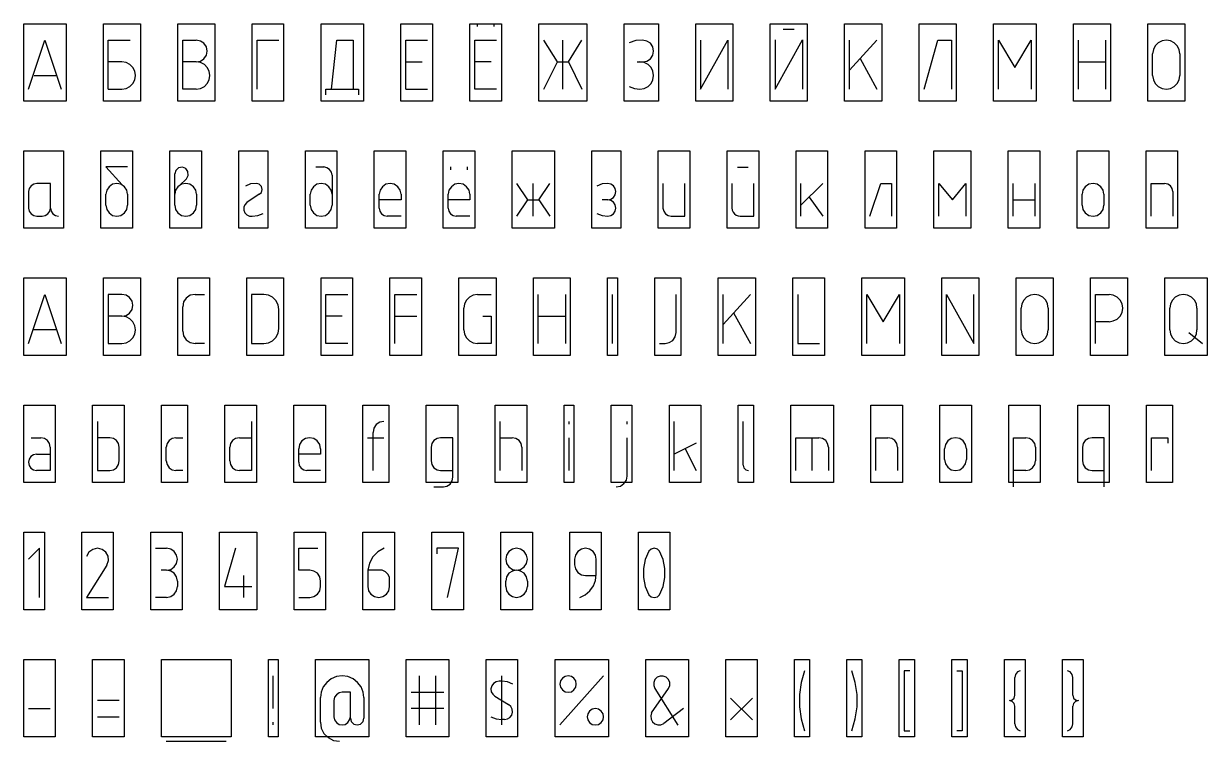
# Model space of a CAD drawing. Extents: x -1 to 355, y -93 to 9.
# Drawn here: x -0.7 to 167.4, y -92.6 to 9.3 of the extents above; entities that cross this region are included whole.
import ezdxf

# ---------------------------------------------------------------- set-up
doc = ezdxf.new("R2010")
doc.units = 0
doc.layers.get('0').update_dxf_attribs({"linetype": 'CONTINUOUS'})
for name, color, linetype in [('GOST_DIGIT', 3, 'CONTINUOUS'), ('GOST_FRAME', 4, 'CONTINUOUS'), ('GOST_LAT_LOW', 6, 'CONTINUOUS'), ('GOST_LAT_UP', 5, 'CONTINUOUS'), ('GOST_LOWER', 1, 'CONTINUOUS'), ('GOST_PUNCT', 2, 'CONTINUOUS'), ('GOST_UPPER', 7, 'CONTINUOUS')]:
    doc.layers.add(name, color=color, linetype=linetype)

# ---------------------------------------------------------------- blocks, each defined once
blk = doc.blocks.new('UP01')
for points in [[(0.6945, 1.691), (2.9941, 8.6652), (5.3189, 1.691)], [(1.4694, 3.6408), (4.544, 3.6408)]]:
    blk.add_lwpolyline(points)
blk = doc.blocks.new('UP02')
for points in [[(0.6944, 1.691), (0.6944, 8.6652), (3.794, 8.6652)], [(0.6944, 1.691), (2.6442, 1.691), (3.2441, 1.7909), (3.7691, 2.066), (4.194, 2.4909), (4.469, 3.0408), (4.5689, 3.6408), (4.469, 4.2408), (4.194, 4.7656), (3.7691, 5.1907), (3.2441, 5.4655), (2.6442, 5.5656), (0.6944, 5.5656)]]:
    blk.add_lwpolyline(points)
blk = doc.blocks.new('UP03')
for points in [[(0.6944, 1.691), (0.6944, 8.6652), (2.6193, 8.6652)], [(2.6193, 5.5656), (3.2191, 5.6905), (3.7192, 6.0155), (4.0691, 6.5155), (4.1692, 7.1153), (4.0691, 7.7153), (3.7192, 8.2154), (3.2191, 8.5403), (2.6193, 8.6652)], [(2.6193, 5.5656), (0.6944, 5.5656)], [(2.6193, 1.691), (3.2191, 1.7909), (3.7691, 2.066), (4.1941, 2.4909), (4.469, 3.0408), (4.5691, 3.6408), (4.469, 4.2408), (4.1941, 4.7656), (3.7691, 5.1907), (3.2191, 5.4655), (2.6193, 5.5656)], [(2.6193, 1.691), (0.6944, 1.691)]]:
    blk.add_lwpolyline(points)
blk = doc.blocks.new('UP04')
blk.add_lwpolyline([(0.6944, 1.691), (0.6944, 8.6652), (3.7692, 8.6652)])
blk = doc.blocks.new('UP05')
for points in [[(1.4692, 1.691), (2.2442, 8.6652), (4.5689, 8.6652), (4.5689, 1.691)], [(0.6945, 0.9161), (0.6945, 1.691), (5.3439, 1.691), (5.3439, 0.9161)]]:
    blk.add_lwpolyline(points)
blk = doc.blocks.new('UP06')
for points in [[(0.6945, 1.691), (0.6945, 8.6652), (3.7942, 8.6652)], [(0.6945, 5.5656), (3.0192, 5.5656)], [(0.6945, 1.691), (3.7942, 1.691)]]:
    blk.add_lwpolyline(points)
blk = doc.blocks.new('UP07')
for points in [[(1.0694, 10.615), (1.0694, 10.99)], [(3.3942, 10.99), (3.3942, 10.615)], [(3.7942, 1.691), (0.6945, 1.691), (0.6945, 8.6652), (3.7942, 8.6652)], [(3.0192, 5.5656), (0.6945, 5.5656)]]:
    blk.add_lwpolyline(points)
blk = doc.blocks.new('UP08')
for points in [[(0.6945, 1.691), (2.6442, 5.5656), (0.6945, 8.6652)], [(2.6442, 5.5656), (4.1941, 5.5656), (6.119, 8.6652)], [(3.4192, 1.691), (3.4192, 8.6652)], [(4.1941, 5.5656), (6.119, 1.691)]]:
    blk.add_lwpolyline(points)
blk = doc.blocks.new('UP09')
for points in [[(1.8693, 5.5656), (2.6191, 5.5656), (3.2191, 5.6905), (3.719, 6.0155), (4.0691, 6.5155), (4.169, 7.1153), (4.0691, 7.7153), (3.719, 8.2154), (3.2191, 8.5403), (2.6191, 8.6652), (1.6443, 8.5902), (0.6945, 8.2904)], [(0.6945, 2.0909), (1.4443, 1.7909), (2.2443, 1.691), (2.8441, 1.7909), (3.3941, 2.066), (3.8191, 2.4909), (4.094, 3.0408), (4.169, 3.6408), (4.094, 4.2408), (3.8191, 4.7656), (3.3941, 5.1907), (2.8441, 5.4655), (2.2443, 5.5656)]]:
    blk.add_lwpolyline(points)
blk = doc.blocks.new('UP10')
blk.add_lwpolyline([(0.6945, 8.6652), (0.6945, 1.691), (4.5691, 8.6652), (4.5691, 1.691)])
blk = doc.blocks.new('UP11')
for points in [[(1.8566, 10.2406), (3.4029, 10.2406)], [(0.6945, 8.6943), (0.6945, 1.7212), (4.5651, 8.6943), (4.5651, 1.7212)]]:
    blk.add_lwpolyline(points)
blk = doc.blocks.new('UP12')
for points in [[(0.6945, 1.691), (0.6945, 8.6652)], [(4.5691, 8.6652), (0.6945, 4.4157)], [(2.1944, 6.0655), (4.594, 1.691)]]:
    blk.add_lwpolyline(points)
blk = doc.blocks.new('UP13')
blk.add_lwpolyline([(0.6945, 1.691), (2.6442, 8.6652), (4.5691, 8.6652), (4.5691, 1.691)])
blk = doc.blocks.new('UP14')
blk.add_lwpolyline([(0.6944, 1.691), (0.6944, 8.6652), (3.0192, 4.7907), (5.344, 8.6652), (5.344, 1.691)])
blk = doc.blocks.new('UP15')
for points in [[(0.6944, 1.691), (0.6944, 8.6652)], [(4.544, 8.6652), (4.544, 1.691)], [(0.6944, 5.5656), (4.544, 5.5656)]]:
    blk.add_lwpolyline(points)
blk = doc.blocks.new('UP16')
for points in [[(4.5689, 6.7405), (4.469, 7.3403), (4.1941, 7.8653), (3.7691, 8.2904), (3.2441, 8.5653), (2.6442, 8.6652), (2.0443, 8.5653), (1.4943, 8.2904), (1.0694, 7.8653), (0.7944, 7.3403), (0.6944, 6.7405)], [(0.6944, 3.6408), (0.6944, 6.7405)], [(4.5689, 6.7405), (4.5689, 3.6408)], [(0.6944, 3.6408), (0.7944, 3.0408), (1.0694, 2.4909), (1.4943, 2.066), (2.0443, 1.7909), (2.6442, 1.691), (3.2441, 1.7909), (3.7691, 2.066), (4.1941, 2.4909), (4.469, 3.0408), (4.5689, 3.6408)]]:
    blk.add_lwpolyline(points)
blk = doc.blocks.new('LO01')
for points in [[(3.794, 2.881), (3.794, 6.3806), (1.8693, 6.3806), (1.4193, 6.2806), (1.0443, 6.0307), (0.7944, 5.6557), (0.6945, 5.2057), (0.6945, 2.881), (0.7944, 2.4311), (1.0443, 2.0561), (1.4193, 1.8061), (1.8693, 1.7311), (2.6441, 1.7311), (3.0691, 1.8061), (3.4441, 2.0561), (3.719, 2.4311), (3.794, 2.881)], [(3.794, 2.881), (3.8941, 2.4311), (4.1441, 2.0561), (4.5191, 1.8061), (4.9689, 1.7311)]]:
    blk.add_lwpolyline(points)
blk = doc.blocks.new('LO02')
for points in [[(3.794, 8.7053), (0.6944, 8.7053), (3.0191, 6.1807)], [(3.794, 4.8308), (3.6941, 5.4057), (3.3442, 5.9056), (2.8441, 6.2557), (2.2443, 6.3806), (1.6693, 6.2557), (1.1694, 5.9056), (0.8193, 5.4057), (0.6944, 4.8308)], [(0.6944, 3.281), (0.6944, 4.8308)], [(3.794, 4.8308), (3.794, 3.281)], [(0.6944, 3.281), (0.8193, 2.681), (1.1694, 2.1811), (1.6693, 1.8311), (2.2443, 1.7311), (2.8441, 1.8311), (3.3442, 2.1811), (3.6941, 2.681), (3.794, 3.281)]]:
    blk.add_lwpolyline(points)
blk = doc.blocks.new('LO03')
for points in [[(2.3443, 7.0306), (2.6193, 7.5055), (2.5693, 8.0555), (2.2693, 8.4803), (1.7694, 8.6804), (1.2444, 8.6054), (0.8444, 8.2304), (0.6944, 7.7305)], [(0.6944, 3.281), (0.6944, 4.8308), (0.6944, 7.7305)], [(2.3443, 7.0306), (1.3694, 6.0807)], [(3.7942, 4.8308), (3.6691, 5.4057), (3.3442, 5.9056), (2.8443, 6.2557), (2.2443, 6.3806), (1.6443, 6.2557), (1.1444, 5.9056), (0.8195, 5.4057), (0.6944, 4.8308)], [(3.7942, 4.8308), (3.7942, 3.281)], [(0.6944, 3.281), (0.8195, 2.681), (1.1444, 2.1811), (1.6443, 1.8311), (2.2443, 1.7311), (2.8443, 1.8311), (3.3442, 2.1811), (3.6691, 2.681), (3.7942, 3.281)]]:
    blk.add_lwpolyline(points)
blk = doc.blocks.new('LO04')
for points in [[(2.4943, 6.3806), (1.6693, 6.3056), (0.9444, 5.9806)], [(2.8692, 4.8308), (3.1942, 5.1057), (3.3192, 5.5306), (3.1942, 5.9557), (2.8942, 6.2557), (2.4943, 6.3806)], [(2.8692, 4.8308), (1.1193, 3.6558), (0.8444, 3.356), (0.6944, 2.981), (0.6944, 2.5811), (0.8444, 2.2061), (1.1193, 1.9061), (1.4943, 1.7311), (1.8943, 1.7311), (2.6943, 1.8311), (3.4441, 2.1061)]]:
    blk.add_lwpolyline(points)
blk = doc.blocks.new('LO05')
for points in [[(1.4694, 8.7053), (2.6442, 8.7053)], [(3.7942, 7.5305), (3.6941, 7.9805), (3.4441, 8.3555), (3.0691, 8.6054), (2.6442, 8.7053)], [(3.7942, 7.5305), (3.7942, 4.8308)], [(3.7942, 4.8308), (3.6691, 5.4057), (3.3442, 5.9056), (2.8443, 6.2557), (2.2443, 6.3806), (1.6443, 6.2557), (1.1444, 5.9056), (0.8195, 5.4057), (0.6945, 4.8308)], [(0.6945, 3.281), (0.6945, 4.8308)], [(3.7942, 4.8308), (3.7942, 3.281)], [(0.6945, 3.281), (0.8195, 2.681), (1.1444, 2.1811), (1.6443, 1.8311), (2.2443, 1.7311), (2.8443, 1.8311), (3.3442, 2.1811), (3.6691, 2.681), (3.7942, 3.281)]]:
    blk.add_lwpolyline(points)
blk = doc.blocks.new('LO06')
for points in [[(3.7942, 4.8308), (3.6693, 5.4057), (3.3442, 5.9056), (2.8193, 6.2557), (2.2443, 6.3806), (1.6445, 6.2557), (1.1444, 5.9056), (0.8195, 5.4057), (0.6945, 4.8308)], [(0.6945, 2.881), (0.6945, 4.8308)], [(3.7942, 4.8308), (3.7942, 4.0559), (0.6945, 4.0559)], [(0.6945, 2.881), (0.7694, 2.4311), (1.0195, 2.0561), (1.4195, 1.8061), (1.8444, 1.7311)], [(3.7942, 1.7311), (1.8444, 1.7311)]]:
    blk.add_lwpolyline(points)
blk = doc.blocks.new('LO07')
for points in [[(1.0694, 8.3054), (1.0694, 8.7053)], [(3.3941, 8.7053), (3.3941, 8.3054)], [(3.7691, 4.8308), (3.6691, 5.4057), (3.3192, 5.9056), (2.8192, 6.2557), (2.2192, 6.3806), (1.6443, 6.2557), (1.1444, 5.9056), (0.7944, 5.4057), (0.6945, 4.8308)], [(0.6945, 2.881), (0.6945, 4.8308)], [(3.7691, 4.8308), (3.7691, 4.0559), (0.6945, 4.0559)], [(0.6945, 2.881), (0.7694, 2.4311), (1.0194, 2.0561), (1.3944, 1.8061), (1.8444, 1.7311)], [(3.7691, 1.7311), (1.8444, 1.7311)]]:
    blk.add_lwpolyline(points)
blk = doc.blocks.new('LO08')
for points in [[(0.6945, 1.7311), (2.2443, 4.0559), (0.6945, 6.3806)], [(2.2443, 4.0559), (3.7942, 4.0559), (5.344, 6.3806)], [(3.0192, 1.7311), (3.0192, 6.3806)], [(3.7942, 4.0559), (5.344, 1.7311)]]:
    blk.add_lwpolyline(points)
blk = doc.blocks.new('LO09')
for points in [[(0.6945, 2.1061), (1.4444, 1.8061), (2.2443, 1.7311), (2.6943, 1.8061), (3.0693, 2.0561), (3.3192, 2.4311), (3.3942, 2.881), (3.3192, 3.3309), (3.0693, 3.7059), (2.6943, 3.9558), (2.2443, 4.0559), (2.6943, 4.1309), (3.0693, 4.3809), (3.3192, 4.7558), (3.3942, 5.2057), (3.3192, 5.6557), (3.0693, 6.0307), (2.6943, 6.2806), (2.2443, 6.3806), (1.4444, 6.3056), (0.6945, 5.9806)], [(2.2443, 4.0559), (1.4694, 4.0559)]]:
    blk.add_lwpolyline(points)
blk = doc.blocks.new('LO10')
blk.add_lwpolyline([(0.6945, 6.3806), (0.6945, 2.881), (0.7944, 2.4311), (1.0443, 2.0561), (1.4193, 1.8061), (1.8693, 1.7311), (3.794, 1.7311), (3.794, 6.3806)])
blk = doc.blocks.new('LO11')
for points in [[(1.4726, 8.6943), (3.0189, 8.6943)], [(0.6945, 6.37), (0.6945, 2.8834), (0.7349, 2.5803), (0.8562, 2.2973), (1.0381, 2.0547), (1.2806, 1.8728), (1.5636, 1.7617), (1.8566, 1.7212), (3.7971, 1.7212), (3.7971, 6.37)]]:
    blk.add_lwpolyline(points)
blk = doc.blocks.new('LO12')
for points in [[(0.6945, 1.7311), (0.6945, 6.3806)], [(0.6945, 3.281), (3.7942, 6.3806)], [(1.8444, 4.4308), (3.7942, 1.7311)]]:
    blk.add_lwpolyline(points)
blk = doc.blocks.new('LO13')
blk.add_lwpolyline([(0.6945, 1.7311), (2.2442, 6.3806), (3.7691, 6.3806), (3.7691, 1.7311)])
blk = doc.blocks.new('LO14')
blk.add_lwpolyline([(0.6944, 1.7311), (0.6944, 6.3806), (2.6442, 4.0559), (4.5689, 6.3806), (4.5689, 1.7311)])
blk = doc.blocks.new('LO15')
for points in [[(0.6944, 1.7311), (0.6944, 6.3806)], [(3.7942, 6.3806), (3.7942, 1.7311)], [(0.6944, 4.0559), (3.7942, 4.0559)]]:
    blk.add_lwpolyline(points)
blk = doc.blocks.new('LO16')
for points in [[(3.794, 4.8308), (3.6691, 5.4057), (3.3442, 5.9056), (2.8192, 6.2557), (2.2442, 6.3806), (1.6443, 6.2557), (1.1443, 5.9056), (0.8193, 5.4057), (0.6944, 4.8308)], [(0.6944, 3.281), (0.6944, 4.8308)], [(3.794, 4.8308), (3.794, 3.281)], [(0.6944, 3.281), (0.8193, 2.681), (1.1443, 2.1811), (1.6443, 1.8311), (2.2442, 1.7311), (2.8192, 1.8311), (3.3442, 2.1811), (3.6691, 2.681), (3.794, 3.281)]]:
    blk.add_lwpolyline(points)
blk = doc.blocks.new('LO17')
for points in [[(0.6944, 1.7311), (0.6944, 6.3806), (2.6193, 6.3806)], [(3.7691, 5.2057), (3.6942, 5.6557), (3.4441, 6.0307), (3.0691, 6.2806), (2.6193, 6.3806)], [(3.7691, 5.2057), (3.7691, 1.7311)]]:
    blk.add_lwpolyline(points)
blk = doc.blocks.new('LU01')
for points in [[(0.6945, 1.6963), (2.9941, 8.6705), (5.3189, 1.6963)], [(4.6439, 3.621), (1.3693, 3.621)]]:
    blk.add_lwpolyline(points)
blk = doc.blocks.new('LU02')
for points in [[(2.6442, 5.5708), (3.2191, 5.6958), (3.719, 6.0207), (4.0691, 6.5206), (4.194, 7.1206), (4.0691, 7.7206), (3.719, 8.2205), (3.2191, 8.5454), (2.6442, 8.6705), (0.6944, 8.6705), (0.6944, 1.6963)], [(0.6944, 1.6963), (2.6442, 1.6963), (3.2441, 1.7962), (3.7691, 2.0713), (4.194, 2.4961), (4.469, 3.0211), (4.5689, 3.621), (4.469, 4.2209), (4.194, 4.7709), (3.7691, 5.1959), (3.2441, 5.4708), (2.6442, 5.5708), (0.6944, 5.5708)]]:
    blk.add_lwpolyline(points)
blk = doc.blocks.new('LU03')
for points in [[(2.4442, 8.6705), (1.7694, 8.5454), (1.1943, 8.1455), (0.8195, 7.5956), (0.6944, 6.9207)], [(2.4442, 8.6705), (3.7942, 8.6705)], [(0.6944, 3.446), (0.6944, 6.9207)], [(0.6944, 3.446), (0.8195, 2.771), (1.1943, 2.1961), (1.7694, 1.8212), (2.4442, 1.6963)], [(3.7942, 1.6963), (2.4442, 1.6963)]]:
    blk.add_lwpolyline(points)
blk = doc.blocks.new('LU04')
blk.add_lwpolyline([(0.6944, 1.6963), (2.4194, 1.6963), (3.0942, 1.7962), (3.6693, 2.0962), (4.1442, 2.5711), (4.4442, 3.1711), (4.5442, 3.821), (4.5442, 6.5457), (4.4442, 7.1956), (4.1442, 7.7956), (3.6693, 8.2705), (3.0942, 8.5705), (2.4194, 8.6705), (0.6944, 8.6705), (0.6944, 1.6963)])
blk = doc.blocks.new('LU05')
for points in [[(3.794, 1.6963), (0.6945, 1.6963), (0.6945, 8.6705), (3.794, 8.6705)], [(3.0191, 5.5708), (0.6945, 5.5708)]]:
    blk.add_lwpolyline(points)
blk = doc.blocks.new('LU06')
for points in [[(0.6945, 1.6963), (0.6945, 8.6705), (3.7942, 8.6705)], [(0.6945, 5.5708), (3.7942, 5.5708)]]:
    blk.add_lwpolyline(points)
blk = doc.blocks.new('LU07')
for points in [[(2.6193, 8.6705), (2.0193, 8.5705), (1.4945, 8.2955), (1.0694, 7.8706), (0.7946, 7.3207), (0.6945, 6.7207)], [(2.6193, 8.6705), (4.5691, 8.6705)], [(0.6945, 3.621), (0.6945, 6.7207)], [(3.3942, 5.5708), (4.5691, 5.5708), (4.5691, 1.6963), (2.6193, 1.6963)], [(0.6945, 3.621), (0.7946, 3.0211), (1.0694, 2.4961), (1.4945, 2.0713), (2.0193, 1.7962), (2.6193, 1.6963)]]:
    blk.add_lwpolyline(points)
blk = doc.blocks.new('LU08')
for points in [[(0.6945, 1.6963), (0.6945, 8.6705)], [(4.544, 8.6705), (4.544, 1.6963)], [(0.6945, 5.5708), (4.544, 5.5708)]]:
    blk.add_lwpolyline(points)
blk = doc.blocks.new('LU09')
blk.add_lwpolyline([(0.6945, 1.6963), (0.6945, 8.6705)])
blk = doc.blocks.new('LU10')
blk.add_lwpolyline([(0.6945, 1.6963), (1.4694, 1.6963), (2.0692, 1.8212), (2.5693, 2.1461), (2.8942, 2.6461), (3.0191, 3.2461), (3.0191, 8.6705)])
blk = doc.blocks.new('LU11')
for points in [[(0.6945, 1.6963), (0.6945, 8.6705)], [(4.5691, 8.6705), (0.6945, 4.3959)], [(2.1693, 6.0457), (4.594, 1.6963)]]:
    blk.add_lwpolyline(points)
blk = doc.blocks.new('LU12')
blk.add_lwpolyline([(0.6945, 8.6705), (0.6945, 1.6963), (3.7942, 1.6963)])
blk = doc.blocks.new('LU13')
blk.add_lwpolyline([(0.6945, 1.6963), (0.6945, 8.6705), (3.0192, 4.7958), (5.344, 8.6705), (5.344, 1.6963)])
blk = doc.blocks.new('LU14')
blk.add_lwpolyline([(0.6944, 1.6963), (0.6944, 8.6705), (4.5691, 1.6963), (4.5691, 8.6705)])
blk = doc.blocks.new('LU15')
for points in [[(4.5689, 6.7207), (4.469, 7.3207), (4.1941, 7.8706), (3.7691, 8.2955), (3.2191, 8.5705), (2.6442, 8.6705), (2.0443, 8.5705), (1.4943, 8.2955), (1.0694, 7.8706), (0.7944, 7.3207), (0.6944, 6.7207)], [(0.6944, 3.621), (0.6944, 6.7207)], [(4.5689, 6.7207), (4.5689, 3.621)], [(0.6944, 3.621), (0.7944, 3.0211), (1.0694, 2.4961), (1.4943, 2.0713), (2.0443, 1.7962), (2.6442, 1.6963), (3.2191, 1.7962), (3.7691, 2.0713), (4.1941, 2.4961), (4.469, 3.0211), (4.5689, 3.621)]]:
    blk.add_lwpolyline(points)
blk = doc.blocks.new('LU16')
for points in [[(0.6944, 1.6963), (0.6944, 8.6705), (2.6193, 8.6705)], [(2.6193, 4.7958), (3.2193, 4.8959), (3.7692, 5.1708), (4.1941, 5.5959), (4.4692, 6.1207), (4.5691, 6.7207), (4.4692, 7.3207), (4.1941, 7.8706), (3.7692, 8.2955), (3.2193, 8.5705), (2.6193, 8.6705)], [(2.6193, 4.7958), (0.6944, 4.7958)]]:
    blk.add_lwpolyline(points)
blk = doc.blocks.new('LU17')
for points in [[(4.544, 6.7207), (4.469, 7.3207), (4.194, 7.8706), (3.7441, 8.2955), (3.2191, 8.5705), (2.6191, 8.6705), (2.0193, 8.5705), (1.4692, 8.2955), (1.0443, 7.8706), (0.7694, 7.3207), (0.6944, 6.7207)], [(0.6944, 3.621), (0.6944, 6.7207)], [(4.544, 6.7207), (4.544, 3.621)], [(0.6944, 3.621), (0.7694, 3.0211), (1.0443, 2.4961), (1.4692, 2.0713), (2.0193, 1.7962), (2.6191, 1.6963), (3.2191, 1.7962), (3.7441, 2.0713), (4.194, 2.4961), (4.469, 3.0211), (4.544, 3.621)], [(3.3941, 3.2461), (5.3189, 1.6963)]]:
    blk.add_lwpolyline(points)
blk = doc.blocks.new('LL01')
for points in [[(1.0693, 6.3609), (2.4193, 6.3609)], [(3.7691, 5.0109), (3.6691, 5.5359), (3.3941, 5.9609), (2.9441, 6.2608), (2.4193, 6.3609)], [(1.8442, 4.0361), (1.3944, 3.9611), (1.0194, 3.7111), (0.7694, 3.3362), (0.6945, 2.8862), (0.7694, 2.4362), (1.0194, 2.0613), (1.3944, 1.8112), (1.8442, 1.7113)], [(3.7691, 5.0109), (3.7691, 1.7113), (1.8442, 1.7113)], [(1.8442, 4.0361), (3.7691, 4.0361)]]:
    blk.add_lwpolyline(points)
blk = doc.blocks.new('LL02')
blk.add_lwpolyline([(0.6944, 8.6857), (0.6944, 1.7113), (2.4442, 1.7113), (2.9692, 1.8363), (3.3941, 2.1112), (3.6941, 2.5612), (3.794, 3.0862), (3.794, 5.0109), (3.6941, 5.5359), (3.3941, 5.9609), (2.9692, 6.2608), (2.4442, 6.3609), (0.6944, 6.3609)])
blk = doc.blocks.new('LL03')
for points in [[(2.0444, 6.3609), (1.5444, 6.2608), (1.0944, 5.9609), (0.7946, 5.5359), (0.6944, 5.0109)], [(2.0444, 6.3609), (3.0192, 6.3609)], [(0.6944, 3.0862), (0.6944, 5.0109)], [(0.6944, 3.0862), (0.7946, 2.5612), (1.0944, 2.1112), (1.5444, 1.8363), (2.0444, 1.7113)], [(3.0192, 1.7113), (2.0444, 1.7113)]]:
    blk.add_lwpolyline(points)
blk = doc.blocks.new('LL04')
for points in [[(3.794, 8.6857), (3.794, 1.7113), (2.0443, 1.7113)], [(2.0443, 6.3609), (1.5193, 6.2608), (1.0944, 5.9609), (0.7944, 5.5359), (0.6944, 5.0109)], [(2.0443, 6.3609), (3.794, 6.3609)], [(0.6944, 3.0862), (0.6944, 5.0109)], [(0.6944, 3.0862), (0.7944, 2.5612), (1.0944, 2.1112), (1.5193, 1.8363), (2.0443, 1.7113)]]:
    blk.add_lwpolyline(points)
blk = doc.blocks.new('LL05')
for points in [[(3.7692, 4.811), (3.6691, 5.411), (3.3192, 5.9109), (2.8192, 6.2608), (2.2194, 6.3609), (1.6443, 6.2608), (1.1444, 5.9109), (0.7946, 5.411), (0.6945, 4.811)], [(0.6945, 2.8862), (0.6945, 4.811)], [(3.7692, 4.811), (3.7692, 4.0361), (0.6945, 4.0361)], [(0.6945, 2.8862), (0.7694, 2.4362), (1.0194, 2.0613), (1.3944, 1.8112), (1.8444, 1.7113)], [(3.7692, 1.7113), (1.8444, 1.7113)]]:
    blk.add_lwpolyline(points)
blk = doc.blocks.new('LL06')
for points in [[(3.0192, 8.6857), (2.4193, 8.5856), (1.9194, 8.2357), (1.5944, 7.7356), (1.4694, 7.1358)], [(1.4694, 1.7113), (1.4694, 7.1358)], [(0.6945, 6.3609), (3.0192, 6.3609)]]:
    blk.add_lwpolyline(points)
blk = doc.blocks.new('LL07')
blk.add_lwpolyline([(1.0944, -0.6135), (2.4442, -0.6135), (2.9442, -0.4884), (3.3942, -0.2134), (3.6941, 0.2364), (3.7942, 0.7614), (3.7942, 6.3609), (2.0443, 6.3609), (1.5444, 6.2608), (1.0944, 5.9609), (0.7944, 5.5359), (0.6945, 5.0109), (0.6945, 3.0862), (0.7944, 2.5612), (1.0944, 2.1112), (1.5444, 1.8363), (2.0443, 1.7113), (3.7942, 1.7113)])
blk = doc.blocks.new('LL08')
for points in [[(0.6945, 1.7113), (0.6945, 8.6857)], [(0.6945, 6.3609), (2.4193, 6.3609)], [(3.7942, 5.0109), (3.6942, 5.5359), (3.3942, 5.9609), (2.9442, 6.2608), (2.4193, 6.3609)], [(3.7942, 5.0109), (3.7942, 1.7113)]]:
    blk.add_lwpolyline(points)
blk = doc.blocks.new('LL09')
for points in [[(0.6945, 8.3107), (0.6945, 8.6857)], [(0.6945, 1.7113), (0.6945, 6.3609)]]:
    blk.add_lwpolyline(points)
blk = doc.blocks.new('LL10')
for points in [[(2.2443, 8.3107), (2.2443, 8.6857)], [(0.6945, -0.6135), (1.2944, -0.4884), (1.7943, -0.1384), (2.1444, 0.3615), (2.2443, 0.9364), (2.2443, 6.3609)]]:
    blk.add_lwpolyline(points)
blk = doc.blocks.new('LL11')
for points in [[(0.6945, 1.7113), (0.6945, 8.6857)], [(3.7942, 5.5859), (0.6945, 4.0361)], [(2.2443, 4.811), (3.7942, 1.7113)]]:
    blk.add_lwpolyline(points)
blk = doc.blocks.new('LL12')
for points in [[(0.6945, 2.4862), (0.6945, 8.6857)], [(0.6945, 2.4862), (0.7946, 2.1112), (1.0694, 1.8363), (1.4694, 1.7113)]]:
    blk.add_lwpolyline(points)
blk = doc.blocks.new('LL13')
for points in [[(0.6945, 1.7113), (0.6945, 6.3609), (3.9691, 6.3609)], [(3.0192, 1.7113), (3.0192, 6.3609)], [(5.344, 5.0109), (5.219, 5.5359), (4.9441, 5.9609), (4.4941, 6.2608), (3.9691, 6.3609)], [(5.344, 5.0109), (5.344, 1.7113)]]:
    blk.add_lwpolyline(points)
blk = doc.blocks.new('LL14')
for points in [[(0.6945, 1.7113), (0.6945, 6.3609), (2.4442, 6.3609)], [(3.7942, 5.0109), (3.6941, 5.5359), (3.3942, 5.9609), (2.9692, 6.2608), (2.4442, 6.3609)], [(3.7942, 5.0109), (3.7942, 1.7113)]]:
    blk.add_lwpolyline(points)
blk = doc.blocks.new('LL15')
for points in [[(3.794, 4.811), (3.6691, 5.411), (3.344, 5.9109), (2.8441, 6.2608), (2.2442, 6.3609), (1.6443, 6.2608), (1.1443, 5.9109), (0.8193, 5.411), (0.6944, 4.811)], [(0.6944, 3.2612), (0.6944, 4.811)], [(3.794, 4.811), (3.794, 3.2612)], [(0.6944, 3.2612), (0.8193, 2.6863), (1.1443, 2.1862), (1.6443, 1.8363), (2.2442, 1.7113), (2.8441, 1.8363), (3.344, 2.1862), (3.6691, 2.6863), (3.794, 3.2612)]]:
    blk.add_lwpolyline(points)
blk = doc.blocks.new('LL16')
for points in [[(0.6944, -0.6135), (0.6944, 6.3609), (2.4442, 6.3609)], [(3.7942, 5.0109), (3.6941, 5.5359), (3.3942, 5.9609), (2.9442, 6.2608), (2.4442, 6.3609)], [(3.7942, 5.0109), (3.7942, 3.0862)], [(2.4442, 1.7113), (0.6944, 1.7113)], [(2.4442, 1.7113), (2.9442, 1.8363), (3.3942, 2.1112), (3.6941, 2.5612), (3.7942, 3.0862)]]:
    blk.add_lwpolyline(points)
blk = doc.blocks.new('LL17')
blk.add_lwpolyline([(3.7692, -0.6135), (3.7692, 6.3609), (2.0444, 6.3609), (1.5194, 6.2608), (1.0694, 5.9609), (0.7946, 5.5359), (0.6944, 5.0109), (0.6944, 3.0862), (0.7946, 2.5612), (1.0694, 2.1112), (1.5194, 1.8363), (2.0444, 1.7113), (3.7692, 1.7113)])
blk = doc.blocks.new('LL18')
blk.add_lwpolyline([(0.6944, 1.7113), (0.6944, 6.3609), (3.0191, 6.3609), (3.0191, 5.5859)])
blk = doc.blocks.new('DG01')
blk.add_lwpolyline([(2.2442, 1.7514), (2.2442, 8.7256), (0.6945, 7.1758)])
blk = doc.blocks.new('DG02')
for points in [[(2.2443, 8.7256), (1.5693, 8.5756), (1.0194, 8.1757), (0.6944, 7.5508)], [(3.5692, 6.351), (3.7942, 6.9759), (3.7441, 7.6258), (3.4192, 8.2008), (2.8942, 8.5756), (2.2443, 8.7256)], [(3.5692, 6.351), (0.6944, 1.7514), (3.7942, 1.7514)]]:
    blk.add_lwpolyline(points)
blk = doc.blocks.new('DG03')
for points in [[(0.6944, 8.7256), (2.2443, 8.7256)], [(2.2443, 5.6261), (2.8443, 5.726), (3.3442, 6.0759), (3.6691, 6.576), (3.7942, 7.1758), (3.6691, 7.7508), (3.3442, 8.2758), (2.8443, 8.6007), (2.2443, 8.7256)], [(2.2443, 5.6261), (1.4694, 5.6261)], [(3.7942, 4.0762), (3.6691, 4.676), (3.3442, 5.1761), (2.8443, 5.501), (2.2443, 5.6261)], [(3.7942, 4.0762), (3.7942, 3.3013)], [(2.2443, 1.7514), (0.6944, 1.7514)], [(2.2443, 1.7514), (2.8443, 1.8765), (3.3442, 2.2014), (3.6691, 2.7013), (3.7942, 3.3013)]]:
    blk.add_lwpolyline(points)
blk = doc.blocks.new('DG04')
for points in [[(2.2443, 8.7256), (0.6944, 3.3013), (4.5689, 3.3013)], [(3.3941, 4.8511), (3.3941, 1.7514)]]:
    blk.add_lwpolyline(points)
blk = doc.blocks.new('DG05')
blk.add_lwpolyline([(0.6945, 1.7514), (2.2194, 1.7514), (2.8192, 1.8765), (3.3192, 2.2014), (3.6691, 2.7013), (3.7692, 3.3013), (3.7692, 4.0762), (3.6691, 4.676), (3.3192, 5.1761), (2.8192, 5.501), (2.2194, 5.6261), (0.6945, 5.6261), (0.6945, 8.7256), (3.3942, 8.7256)])
blk = doc.blocks.new('DG06')
blk.add_lwpolyline([(3.0192, 8.7256), (2.1194, 8.2258), (1.3944, 7.5258), (0.9194, 6.6258), (0.6945, 5.6261), (0.6945, 3.3013), (0.8195, 2.7013), (1.1444, 2.2014), (1.6694, 1.8765), (2.2443, 1.7514), (2.8443, 1.8765), (3.3442, 2.2014), (3.6691, 2.7013), (3.7942, 3.3013), (3.7942, 4.0762), (3.7692, 4.5761), (3.5692, 5.0261), (3.2193, 5.4011), (2.7444, 5.601), (2.2443, 5.6261), (0.6945, 5.6261)])
blk = doc.blocks.new('DG07')
blk.add_lwpolyline([(2.2443, 1.7514), (3.7942, 8.7256), (0.6945, 8.7256), (0.6945, 7.9507)])
blk = doc.blocks.new('DG08')
for points in [[(3.7942, 7.1758), (3.6691, 7.7508), (3.3192, 8.2758), (2.8193, 8.6007), (2.2443, 8.7256), (1.6443, 8.6007), (1.1444, 8.2758), (0.7946, 7.7508), (0.6945, 7.1758), (0.7946, 6.576), (1.1444, 6.0759), (1.6443, 5.726), (2.2443, 5.6261), (2.8193, 5.726), (3.3192, 6.0759), (3.6691, 6.576), (3.7942, 7.1758)], [(3.7942, 4.0762), (3.6691, 4.676), (3.3192, 5.1761), (2.8193, 5.501), (2.2443, 5.6261), (1.6443, 5.501), (1.1444, 5.1761), (0.7946, 4.676), (0.6945, 4.0762)], [(0.6945, 3.3013), (0.6945, 4.0762)], [(3.7942, 4.0762), (3.7942, 3.3013)], [(0.6945, 3.3013), (0.7946, 2.7013), (1.1444, 2.2014), (1.6443, 1.8765), (2.2443, 1.7514), (2.8193, 1.8765), (3.3192, 2.2014), (3.6691, 2.7013), (3.7942, 3.3013)]]:
    blk.add_lwpolyline(points)
blk = doc.blocks.new('DG09')
blk.add_lwpolyline([(1.4193, 1.7514), (2.1943, 2.1264), (2.8692, 2.6764), (3.3691, 3.3763), (3.6691, 4.1762), (3.7691, 5.051), (3.7691, 7.1758), (3.6691, 7.7758), (3.3192, 8.2758), (2.8192, 8.6007), (2.2194, 8.7256), (1.6443, 8.6007), (1.1444, 8.2758), (0.7944, 7.7758), (0.6945, 7.1758), (0.6945, 6.401), (0.7944, 5.801), (1.1444, 5.301), (1.6443, 4.976), (2.2194, 4.8511), (3.7691, 4.8511)])
blk = doc.blocks.new('DG10')
for points in [[(2.9941, 8.3257), (2.6692, 8.6257), (2.2192, 8.7256), (1.7943, 8.6257), (1.4443, 8.3257)], [(1.4443, 8.3257), (0.9444, 7.1508), (0.6945, 5.876), (0.6945, 4.6012), (0.9444, 3.3262), (1.4443, 2.1264)], [(2.9941, 2.1264), (3.494, 3.3262), (3.7441, 4.6012), (3.7441, 5.876), (3.494, 7.1508), (2.9941, 8.3257)], [(1.4443, 2.1264), (1.7943, 1.8514), (2.2192, 1.7514), (2.6692, 1.8514), (2.9941, 2.1264)]]:
    blk.add_lwpolyline(points)
blk = doc.blocks.new('PN01')
blk.add_lwpolyline([(0.6945, 4.0259), (3.7691, 4.0259)])
blk = doc.blocks.new('PN02')
for points in [[(3.794, 5.1756), (0.6944, 5.1756)], [(0.6944, 2.851), (3.794, 2.851)]]:
    blk.add_lwpolyline(points)
blk = doc.blocks.new('PN03')
blk.add_lwpolyline([(0.6944, -0.6237), (9.1934, -0.6237)])
blk = doc.blocks.new('PN04')
for points in [[(0.6945, 4.0259), (0.6945, 8.6753)], [(0.6945, 1.7011), (0.6945, 2.0761)]]:
    blk.add_lwpolyline(points)
blk = doc.blocks.new('PN05')
for points in [[(6.8688, 5.5757), (6.7688, 6.3756), (6.4688, 7.1254), (5.969, 7.7504), (5.3189, 8.2504), (4.5691, 8.5753), (3.7692, 8.6753), (2.9692, 8.5753), (2.2194, 8.2504), (1.5944, 7.7504), (1.0944, 7.1254), (0.7944, 6.3756), (0.6945, 5.5757)], [(0.6945, 2.0761), (0.6945, 5.5757)], [(4.9441, 2.6759), (4.9441, 6.3506), (3.7692, 6.3506), (3.3442, 6.2505), (2.9692, 6.0006), (2.6943, 5.6256), (2.6193, 5.1756), (2.6193, 2.851), (2.6943, 2.4259), (2.9692, 2.026), (3.3442, 1.7761), (3.7692, 1.7011), (4.2191, 1.7761), (4.594, 2.026), (4.844, 2.4259), (4.9441, 2.851)], [(6.8688, 5.5757), (6.8688, 2.6759)], [(0.6945, 2.0761), (0.8195, 1.2511), (1.1945, 0.5012), (1.7943, -0.0987), (2.5443, -0.4987), (3.3942, -0.6237)], [(4.9441, 2.6759), (5.069, 2.176), (5.419, 1.8261), (5.9189, 1.7011), (6.3939, 1.8261), (6.7439, 2.176), (6.8688, 2.6759)]]:
    blk.add_lwpolyline(points)
blk = doc.blocks.new('PN06')
for points in [[(1.8693, 1.7011), (1.8693, 8.6753)], [(4.1692, 8.6753), (4.1692, 1.7011)], [(0.6945, 6.3506), (5.344, 6.3506)], [(5.344, 4.0259), (0.6945, 4.0259)]]:
    blk.add_lwpolyline(points)
blk = doc.blocks.new('PN07')
for points in [[(2.2443, 1.7011), (2.2443, 8.6753)], [(3.7942, 7.5004), (3.0442, 7.8004), (2.2443, 7.9004), (1.8444, 7.9004), (1.4195, 7.8254), (1.0694, 7.6005), (0.8195, 7.2505), (0.6945, 6.8505), (0.7445, 6.4255), (0.9445, 6.0507), (1.2695, 5.7756), (3.1942, 4.6007)], [(2.6193, 2.476), (3.0442, 2.551), (3.3942, 2.776), (3.6691, 3.1009), (3.7692, 3.5258), (3.7192, 3.9509), (3.5191, 4.3258), (3.1942, 4.6007)], [(0.6945, 2.851), (1.4444, 2.5759), (2.2443, 2.476)], [(2.6193, 2.476), (2.2443, 2.476)]]:
    blk.add_lwpolyline(points)
blk = doc.blocks.new('PN08')
for points in [[(0.6945, 1.7011), (6.8939, 8.6753)], [(3.0192, 7.5004), (2.9442, 7.9504), (2.6943, 8.3254), (2.3193, 8.5753), (1.8695, 8.6753), (1.4195, 8.5753), (1.0445, 8.3254), (0.7946, 7.9504), (0.6945, 7.5004), (0.7946, 7.0504), (1.0445, 6.6756), (1.4195, 6.4255), (1.8695, 6.3506), (2.3193, 6.4255), (2.6943, 6.6756), (2.9442, 7.0504), (3.0192, 7.5004)], [(6.8939, 2.851), (6.8189, 3.3008), (6.569, 3.6758), (6.194, 3.9258), (5.744, 4.0259), (5.294, 3.9258), (4.9191, 3.6758), (4.669, 3.3008), (4.5691, 2.851), (4.669, 2.4259), (4.9191, 2.026), (5.294, 1.7761), (5.744, 1.7011), (6.194, 1.7761), (6.569, 2.026), (6.8189, 2.4259), (6.8939, 2.851)]]:
    blk.add_lwpolyline(points)
blk = doc.blocks.new('PN09')
for points in [[(0.8195, 3.4009), (3.2191, 6.8755), (3.3942, 7.3005), (3.3942, 7.7504), (3.2191, 8.1754), (2.8942, 8.5003), (2.4693, 8.6503), (2.0193, 8.6503), (1.6194, 8.5003), (1.2944, 8.1754), (1.1195, 7.7504), (1.1195, 7.3005), (1.2695, 6.8755), (4.5691, 1.651)], [(0.8195, 3.4009), (0.6945, 2.9759), (0.7445, 2.526), (0.9444, 2.126), (1.2695, 1.8511), (1.6944, 1.7011), (2.1444, 1.726), (2.5443, 1.9261)], [(5.344, 4.0259), (2.5443, 1.9261)]]:
    blk.add_lwpolyline(points)
blk = doc.blocks.new('PN10')
for points in [[(0.6945, 2.4259), (3.7942, 5.5257)], [(0.6945, 5.5257), (3.7942, 2.4259)]]:
    blk.add_lwpolyline(points)
blk = doc.blocks.new('PN11')
blk.add_lwpolyline([(1.4195, 9.4003), (0.9444, 7.7254), (0.6945, 6.0256), (0.6945, 4.2758), (0.9444, 2.551), (1.4195, 0.8761)])
blk = doc.blocks.new('PN12')
blk.add_lwpolyline([(0.6945, 0.8761), (1.1945, 2.551), (1.4444, 4.2758), (1.4444, 6.0256), (1.1945, 7.7254), (0.6945, 9.4003)])
blk = doc.blocks.new('PN13')
blk.add_lwpolyline([(1.4694, 9.4003), (0.6945, 9.4003), (0.6945, 0.8761), (1.4694, 0.8761)])
blk = doc.blocks.new('PN14')
blk.add_lwpolyline([(0.6944, 9.4003), (1.4694, 9.4003), (1.4694, 0.8761), (0.6944, 0.8761)])
blk = doc.blocks.new('PN15')
for points in [[(1.4694, 1.8511), (1.4694, 4.3757), (1.3694, 4.7507), (1.0694, 5.0507), (0.6944, 5.1507), (1.0694, 5.2506), (1.3694, 5.5257), (1.4694, 5.9256), (1.4694, 8.4253)], [(2.2443, 9.4003), (1.8444, 9.2252), (1.5695, 8.8753), (1.4694, 8.4253)], [(1.4694, 1.8511), (1.5695, 1.426), (1.8444, 1.0761), (2.2443, 0.8761)]]:
    blk.add_lwpolyline(points)
blk = doc.blocks.new('PN16')
for points in [[(1.4694, 5.9256), (1.4694, 8.4253), (1.3694, 8.8753), (1.0944, 9.2252), (0.6944, 9.4003)], [(1.4694, 5.9256), (1.5693, 5.5257), (1.8444, 5.2506), (2.2443, 5.1507)], [(2.2443, 5.1507), (1.8444, 5.0507), (1.5693, 4.7507), (1.4694, 4.3757)], [(0.6944, 0.8761), (1.0944, 1.0761), (1.3694, 1.426), (1.4694, 1.8511), (1.4694, 4.3757)]]:
    blk.add_lwpolyline(points)

msp = doc.modelspace()

# ---------------------------------------------------------------- linework, layer by layer
at = {"layer": 'GOST_FRAME'}
for points in [[(-0.6945, 9.2788), (5.3189, 9.2788), (5.3189, -1.7212), (-0.6945, -1.7212)], [(10.6245, 9.2788), (15.8879, 9.2788), (15.8879, -1.7212), (10.6245, -1.7212)], [(21.1934, 9.2788), (26.457, 9.2788), (26.457, -1.7212), (21.1934, -1.7212)], [(31.7625, 9.2788), (36.2262, 9.2788), (36.2262, -1.7212), (31.7625, -1.7212)], [(41.5317, 9.2788), (47.5701, 9.2788), (47.5701, -1.7212), (41.5317, -1.7212)], [(52.8756, 9.2788), (57.3642, 9.2788), (57.3642, -1.7212), (52.8756, -1.7212)], [(62.6698, 9.2788), (67.1584, 9.2788), (67.1584, -1.7212), (62.6698, -1.7212)], [(72.464, 9.2788), (79.2774, 9.2788), (79.2774, -1.7212), (72.464, -1.7212)], [(84.5829, 9.2788), (89.4464, 9.2788), (89.4464, -1.7212), (84.5829, -1.7212)], [(94.7519, 9.2788), (100.0155, 9.2788), (100.0155, -1.7212), (94.7519, -1.7212)], [(105.321, 9.2788), (110.5806, 9.2788), (110.5806, -1.7212), (105.321, -1.7212)], [(115.8861, 9.2788), (121.1746, 9.2788), (121.1746, -1.7212), (115.8861, -1.7212)], [(126.4802, 9.2788), (131.7437, 9.2788), (131.7437, -1.7212), (126.4802, -1.7212)], [(137.0493, 9.2788), (143.0877, 9.2788), (143.0877, -1.7212), (137.0493, -1.7212)], [(148.3933, 9.2788), (153.6317, 9.2788), (153.6317, -1.7212), (148.3933, -1.7212)], [(158.9373, 9.2788), (164.2007, 9.2788), (164.2007, -1.7212), (158.9373, -1.7212)], [(-0.6945, -8.7756), (4.9689, -8.7756), (4.9689, -19.7756), (-0.6945, -19.7756)], [(10.2744, -8.7756), (14.7629, -8.7756), (14.7629, -19.7756), (10.2744, -19.7756)], [(20.0685, -8.7756), (24.5571, -8.7756), (24.5571, -19.7756), (20.0685, -19.7756)], [(29.8626, -8.7756), (34.0012, -8.7756), (34.0012, -19.7756), (29.8626, -19.7756)], [(39.3067, -8.7756), (43.7954, -8.7756), (43.7954, -19.7756), (39.3067, -19.7756)], [(49.1009, -8.7756), (53.5895, -8.7756), (53.5895, -19.7756), (49.1009, -19.7756)], [(58.8951, -8.7756), (63.3586, -8.7756), (63.3586, -19.7756), (58.8951, -19.7756)], [(68.6642, -8.7756), (74.7026, -8.7756), (74.7026, -19.7756), (68.6642, -19.7756)], [(80.0082, -8.7756), (84.0969, -8.7756), (84.0969, -19.7756), (80.0082, -19.7756)], [(89.4024, -8.7756), (93.8909, -8.7756), (93.8909, -19.7756), (89.4024, -19.7756)], [(99.1964, -8.7756), (103.688, -8.7756), (103.688, -19.7756), (99.1964, -19.7756)], [(108.9935, -8.7756), (113.4822, -8.7756), (113.4822, -19.7756), (108.9935, -19.7756)], [(118.7877, -8.7756), (123.2512, -8.7756), (123.2512, -19.7756), (118.7877, -19.7756)], [(128.5568, -8.7756), (133.8202, -8.7756), (133.8202, -19.7756), (128.5568, -19.7756)], [(139.1257, -8.7756), (143.6144, -8.7756), (143.6144, -19.7756), (139.1257, -19.7756)], [(148.9199, -8.7756), (153.4084, -8.7756), (153.4084, -19.7756), (148.9199, -19.7756)], [(158.7139, -8.7756), (163.1774, -8.7756), (163.1774, -19.7756), (158.7139, -19.7756)], [(-0.6945, -26.83), (5.3189, -26.83), (5.3189, -37.83), (-0.6945, -37.83)], [(10.6245, -26.83), (15.8879, -26.83), (15.8879, -37.83), (10.6245, -37.83)], [(21.1934, -26.83), (25.682, -26.83), (25.682, -37.83), (21.1934, -37.83)], [(30.9876, -26.83), (36.2262, -26.83), (36.2262, -37.83), (30.9876, -37.83)], [(41.5317, -26.83), (46.0202, -26.83), (46.0202, -37.83), (41.5317, -37.83)], [(51.3258, -26.83), (55.8144, -26.83), (55.8144, -37.83), (51.3258, -37.83)], [(61.1199, -26.83), (66.3835, -26.83), (66.3835, -37.83), (61.1199, -37.83)], [(71.689, -26.83), (76.9275, -26.83), (76.9275, -37.83), (71.689, -37.83)], [(82.233, -26.83), (83.6219, -26.83), (83.6219, -37.83), (82.233, -37.83)], [(88.9275, -26.83), (92.641, -26.83), (92.641, -37.83), (88.9275, -37.83)], [(97.9466, -26.83), (103.2351, -26.83), (103.2351, -37.83), (97.9466, -37.83)], [(108.5406, -26.83), (113.0292, -26.83), (113.0292, -37.83), (108.5406, -37.83)], [(118.3348, -26.83), (124.3733, -26.83), (124.3733, -37.83), (118.3348, -37.83)], [(129.6788, -26.83), (134.9424, -26.83), (134.9424, -37.83), (129.6788, -37.83)], [(140.2479, -26.83), (145.5113, -26.83), (145.5113, -37.83), (140.2479, -37.83)], [(150.8169, -26.83), (156.0804, -26.83), (156.0804, -37.83), (150.8169, -37.83)], [(161.386, -26.83), (167.3993, -26.83), (167.3993, -37.83), (161.386, -37.83)], [(-0.6945, -44.8844), (3.7691, -44.8844), (3.7691, -55.8844), (-0.6945, -55.8844)], [(9.0746, -44.8844), (13.5631, -44.8844), (13.5631, -55.8844), (9.0746, -55.8844)], [(18.8686, -44.8844), (22.5823, -44.8844), (22.5823, -55.8844), (18.8686, -55.8844)], [(27.8879, -44.8844), (32.3763, -44.8844), (32.3763, -55.8844), (27.8879, -55.8844)], [(37.6819, -44.8844), (42.1456, -44.8844), (42.1456, -55.8844), (37.6819, -55.8844)], [(47.4511, -44.8844), (51.1648, -44.8844), (51.1648, -55.8844), (47.4511, -55.8844)], [(56.4704, -44.8844), (60.959, -44.8844), (60.959, -55.8844), (56.4704, -55.8844)], [(66.2645, -44.8844), (70.7531, -44.8844), (70.7531, -55.8844), (66.2645, -55.8844)], [(76.0587, -44.8844), (77.4476, -44.8844), (77.4476, -55.8844), (76.0587, -55.8844)], [(82.7531, -44.8844), (85.6919, -44.8844), (85.6919, -55.8844), (82.7531, -55.8844)], [(90.9975, -44.8844), (95.4861, -44.8844), (95.4861, -55.8844), (90.9975, -55.8844)], [(100.7916, -44.8844), (102.9555, -44.8844), (102.9555, -55.8844), (100.7916, -55.8844)], [(108.261, -44.8844), (114.2995, -44.8844), (114.2995, -55.8844), (108.261, -55.8844)], [(119.605, -44.8844), (124.0937, -44.8844), (124.0937, -55.8844), (119.605, -55.8844)], [(129.3992, -44.8844), (133.8877, -44.8844), (133.8877, -55.8844), (129.3992, -55.8844)], [(139.1932, -44.8844), (143.6818, -44.8844), (143.6818, -55.8844), (139.1932, -55.8844)], [(148.9874, -44.8844), (153.4511, -44.8844), (153.4511, -55.8844), (148.9874, -55.8844)], [(158.7566, -44.8844), (162.4702, -44.8844), (162.4702, -55.8844), (158.7566, -55.8844)], [(-0.6945, -62.9388), (2.2442, -62.9388), (2.2442, -73.9388), (-0.6945, -73.9388)], [(7.5497, -62.9388), (12.0383, -62.9388), (12.0383, -73.9388), (7.5497, -73.9388)], [(17.3439, -62.9388), (21.8325, -62.9388), (21.8325, -73.9388), (17.3439, -73.9388)], [(27.138, -62.9388), (32.4014, -62.9388), (32.4014, -73.9388), (27.138, -73.9388)], [(37.707, -62.9388), (42.1707, -62.9388), (42.1707, -73.9388), (37.707, -73.9388)], [(47.4762, -62.9388), (51.9648, -62.9388), (51.9648, -73.9388), (47.4762, -73.9388)], [(57.2704, -62.9388), (61.759, -62.9388), (61.759, -73.9388), (57.2704, -73.9388)], [(67.0646, -62.9388), (71.5532, -62.9388), (71.5532, -73.9388), (67.0646, -73.9388)], [(76.8587, -62.9388), (81.3222, -62.9388), (81.3222, -73.9388), (76.8587, -73.9388)], [(86.6278, -62.9388), (91.0664, -62.9388), (91.0664, -73.9388), (86.6278, -73.9388)], [(-0.6945, -80.9932), (3.7691, -80.9932), (3.7691, -91.9932), (-0.6945, -91.9932)], [(9.0746, -80.9932), (13.5631, -80.9932), (13.5631, -91.9932), (9.0746, -91.9932)], [(18.8686, -80.9932), (28.7565, -80.9932), (28.7565, -91.9932), (18.8686, -91.9932)], [(34.0621, -80.9932), (35.451, -80.9932), (35.451, -91.9932), (34.0621, -91.9932)], [(40.7565, -80.9932), (48.3197, -80.9932), (48.3197, -91.9932), (40.7565, -91.9932)], [(53.6253, -80.9932), (59.6638, -80.9932), (59.6638, -91.9932), (53.6253, -91.9932)], [(64.9693, -80.9932), (69.4579, -80.9932), (69.4579, -91.9932), (64.9693, -91.9932)], [(74.7635, -80.9932), (82.3518, -80.9932), (82.3518, -91.9932), (74.7635, -91.9932)], [(87.6574, -80.9932), (93.6959, -80.9932), (93.6959, -91.9932), (87.6574, -91.9932)], [(99.0014, -80.9932), (103.49, -80.9932), (103.49, -91.9932), (99.0014, -91.9932)], [(108.7956, -80.9932), (110.9095, -80.9932), (110.9095, -91.9932), (108.7956, -91.9932)], [(116.2151, -80.9932), (118.354, -80.9932), (118.354, -91.9932), (116.2151, -91.9932)], [(123.6595, -80.9932), (125.8233, -80.9932), (125.8233, -91.9932), (123.6595, -91.9932)], [(131.1289, -80.9932), (133.2927, -80.9932), (133.2927, -91.9932), (131.1289, -91.9932)], [(138.5983, -80.9932), (141.537, -80.9932), (141.537, -91.9932), (138.5983, -91.9932)], [(146.8426, -80.9932), (149.7813, -80.9932), (149.7813, -91.9932), (146.8426, -91.9932)]]:
    msp.add_lwpolyline(points, close=True, dxfattribs=at)

# ---------------------------------------------------------------- block references
at = {"layer": 'GOST_DIGIT'}
for name, p in [('DG01', (-0.6945, -73.9388)), ('DG02', (7.5497, -73.9388)), ('DG03', (17.3439, -73.9388)), ('DG04', (27.138, -73.9388)), ('DG05', (37.707, -73.9388)), ('DG06', (47.4762, -73.9388)), ('DG07', (57.2704, -73.9388)), ('DG08', (67.0646, -73.9388)), ('DG09', (76.8587, -73.9388)), ('DG10', (86.6278, -73.9388))]:
    msp.add_blockref(name, p, dxfattribs=at)
at = {"layer": 'GOST_LAT_LOW'}
for name, p in [('LL02', (9.0746, -55.8844)), ('LL04', (27.8879, -55.8844)), ('LL06', (47.4511, -55.8844)), ('LL08', (66.2645, -55.8844)), ('LL09', (76.0587, -55.8844)), ('LL10', (82.7531, -55.8844)), ('LL11', (90.9975, -55.8844)), ('LL12', (100.7916, -55.8844)), ('LL01', (-0.6945, -55.8844)), ('LL03', (18.8686, -55.8844)), ('LL05', (37.6819, -55.8844)), ('LL07', (56.4704, -55.8844)), ('LL13', (108.261, -55.8844)), ('LL14', (119.605, -55.8844)), ('LL15', (129.3992, -55.8844)), ('LL16', (139.1932, -55.8844)), ('LL17', (148.9874, -55.8844)), ('LL18', (158.7566, -55.8844))]:
    msp.add_blockref(name, p, dxfattribs=at)
at = {"layer": 'GOST_LAT_UP'}
for name, p in [('LU01', (-0.6945, -37.83)), ('LU02', (10.6245, -37.83)), ('LU03', (21.1934, -37.83)), ('LU04', (30.9876, -37.83)), ('LU05', (41.5317, -37.83)), ('LU06', (51.3258, -37.83)), ('LU07', (61.1199, -37.83)), ('LU08', (71.689, -37.83)), ('LU09', (82.233, -37.83)), ('LU10', (88.9275, -37.83)), ('LU11', (97.9466, -37.83)), ('LU12', (108.5406, -37.83)), ('LU13', (118.3348, -37.83)), ('LU14', (129.6788, -37.83)), ('LU15', (140.2479, -37.83)), ('LU16', (150.8169, -37.83)), ('LU17', (161.386, -37.83))]:
    msp.add_blockref(name, p, dxfattribs=at)
at = {"layer": 'GOST_LOWER'}
for name, p in [('LO02', (10.2744, -19.7756)), ('LO03', (20.0685, -19.7756)), ('LO05', (39.3067, -19.7756)), ('LO07', (58.8951, -19.7756)), ('LO11', (99.1964, -19.7756)), ('LO01', (-0.6945, -19.7756)), ('LO04', (29.8626, -19.7756)), ('LO06', (49.1009, -19.7756)), ('LO08', (68.6642, -19.7756)), ('LO09', (80.0082, -19.7756)), ('LO10', (89.4024, -19.7756)), ('LO12', (108.9935, -19.7756)), ('LO13', (118.7877, -19.7756)), ('LO14', (128.5568, -19.7756)), ('LO15', (139.1257, -19.7756)), ('LO16', (148.9199, -19.7756)), ('LO17', (158.7139, -19.7756))]:
    msp.add_blockref(name, p, dxfattribs=at)
at = {"layer": 'GOST_PUNCT'}
for name, p in [('PN04', (34.0621, -91.9932)), ('PN05', (40.7565, -91.9932)), ('PN06', (53.6253, -91.9932)), ('PN07', (64.9693, -91.9932)), ('PN08', (74.7635, -91.9932)), ('PN09', (87.6574, -91.9932)), ('PN11', (108.7956, -91.9932)), ('PN12', (116.2151, -91.9932)), ('PN13', (123.6595, -91.9932)), ('PN14', (131.1289, -91.9932)), ('PN15', (138.5983, -91.9932)), ('PN16', (146.8426, -91.9932)), ('PN02', (9.0746, -91.9932)), ('PN10', (99.0014, -91.9932)), ('PN01', (-0.6945, -91.9932)), ('PN03', (18.8686, -91.9932))]:
    msp.add_blockref(name, p, dxfattribs=at)
at = {"layer": 'GOST_UPPER'}
for name, p in [('UP07', (62.6698, -1.7212)), ('UP11', (105.321, -1.7212)), ('UP01', (-0.6945, -1.7212)), ('UP02', (10.6245, -1.7212)), ('UP03', (21.1934, -1.7212)), ('UP04', (31.7625, -1.7212)), ('UP05', (41.5317, -1.7212)), ('UP06', (52.8756, -1.7212)), ('UP08', (72.464, -1.7212)), ('UP09', (84.5829, -1.7212)), ('UP10', (94.7519, -1.7212)), ('UP12', (115.8861, -1.7212)), ('UP13', (126.4802, -1.7212)), ('UP14', (137.0493, -1.7212)), ('UP15', (148.3933, -1.7212)), ('UP16', (158.9373, -1.7212))]:
    msp.add_blockref(name, p, dxfattribs=at)

doc.saveas('drawing.dxf')
